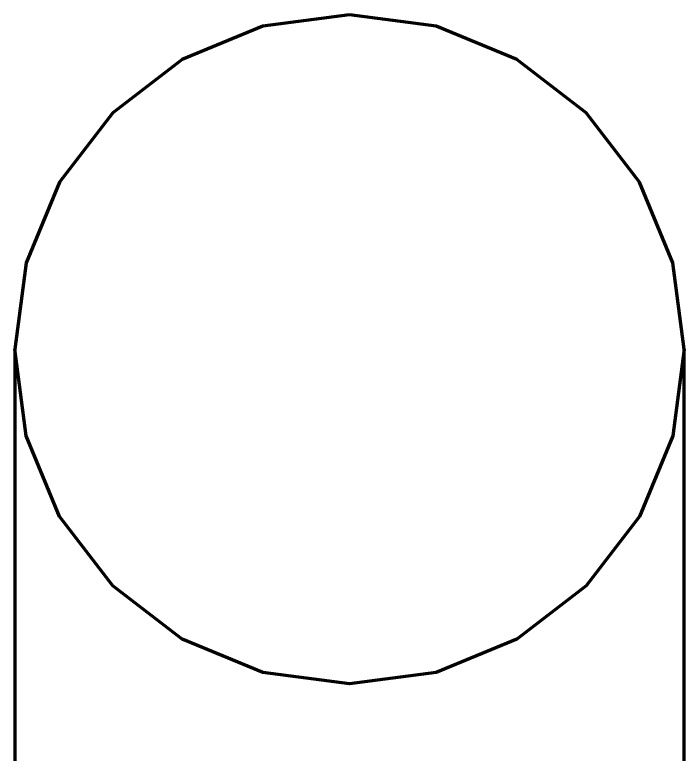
# Model space of a CAD drawing. Header units: millimetres. Extents: x 0 to 2382, y 0 to 420.
# Drawn here: x 137.8909 to 138.2909, y 120.5286 to 120.9706 of the extents above; entities that cross this region are included whole.
import ezdxf

# ---------------------------------------------------------------- set-up
doc = ezdxf.new("R2010")
doc.units = ezdxf.units.MM
doc.layers.add('01-VISIBLE', color=7, linetype='CONTINUOUS', lineweight=70)

msp = doc.modelspace()

# ---------------------------------------------------------------- linework, layer by layer
at = {"layer": '01-VISIBLE'}
for points in [[(138.09085, 120.97063), (138.03909, 120.96382), (137.99085, 120.94384), (137.94943, 120.91205), (137.91765, 120.87063), (137.89767, 120.8224), (137.89085, 120.77063)], [(138.29085, 120.77063), (138.28404, 120.8224), (138.26406, 120.87063), (138.23227, 120.91205), (138.19085, 120.94384), (138.14261, 120.96382), (138.09085, 120.97063)], [(138.29085, 120.77063), (138.28404, 120.71887), (138.26406, 120.67063), (138.23227, 120.62921), (138.19085, 120.59743), (138.14261, 120.57745), (138.09085, 120.57063), (138.03909, 120.57745), (137.99085, 120.59743), (137.94943, 120.62921), (137.91765, 120.67063), (137.89767, 120.71887), (137.89085, 120.77063)], [(137.89085, 120.77063), (137.89085, 120.72011), (137.89085, 120.66958), (137.89085, 120.61905), (137.89085, 120.56853), (137.89085, 120.518), (137.89085, 120.46747), (137.89085, 120.41695), (137.89085, 120.36642), (137.89085, 120.3159), (137.89085, 120.26537), (137.89085, 120.21484), (137.89085, 120.16432), (137.89085, 120.11379), (137.89085, 120.06326), (137.89085, 120.01274), (137.89085, 119.96221), (137.89085, 119.91168), (137.89085, 119.86116), (137.89085, 119.81063)], [(137.89085, 120.77063), (137.89085, 120.7173), (137.89085, 120.66397), (137.89085, 120.61063), (137.89085, 120.5573), (137.89085, 120.50397), (137.89085, 120.45063), (137.89085, 120.3973), (137.89085, 120.34397), (137.89085, 120.29063)], [(138.29085, 119.81063), (138.29085, 119.86116), (138.29085, 119.91168), (138.29085, 119.96221), (138.29085, 120.01274), (138.29085, 120.06326), (138.29085, 120.11379), (138.29085, 120.16432), (138.29085, 120.21484), (138.29085, 120.26537), (138.29085, 120.3159), (138.29085, 120.36642), (138.29085, 120.41695), (138.29085, 120.46747), (138.29085, 120.518), (138.29085, 120.56853), (138.29085, 120.61905), (138.29085, 120.66958), (138.29085, 120.72011), (138.29085, 120.77063)], [(138.29085, 120.29063), (138.29085, 120.34397), (138.29085, 120.3973), (138.29085, 120.45063), (138.29085, 120.50397), (138.29085, 120.5573), (138.29085, 120.61063), (138.29085, 120.66397), (138.29085, 120.7173), (138.29085, 120.77063)]]:
    msp.add_lwpolyline(points, dxfattribs=at)

doc.saveas('drawing.dxf')
